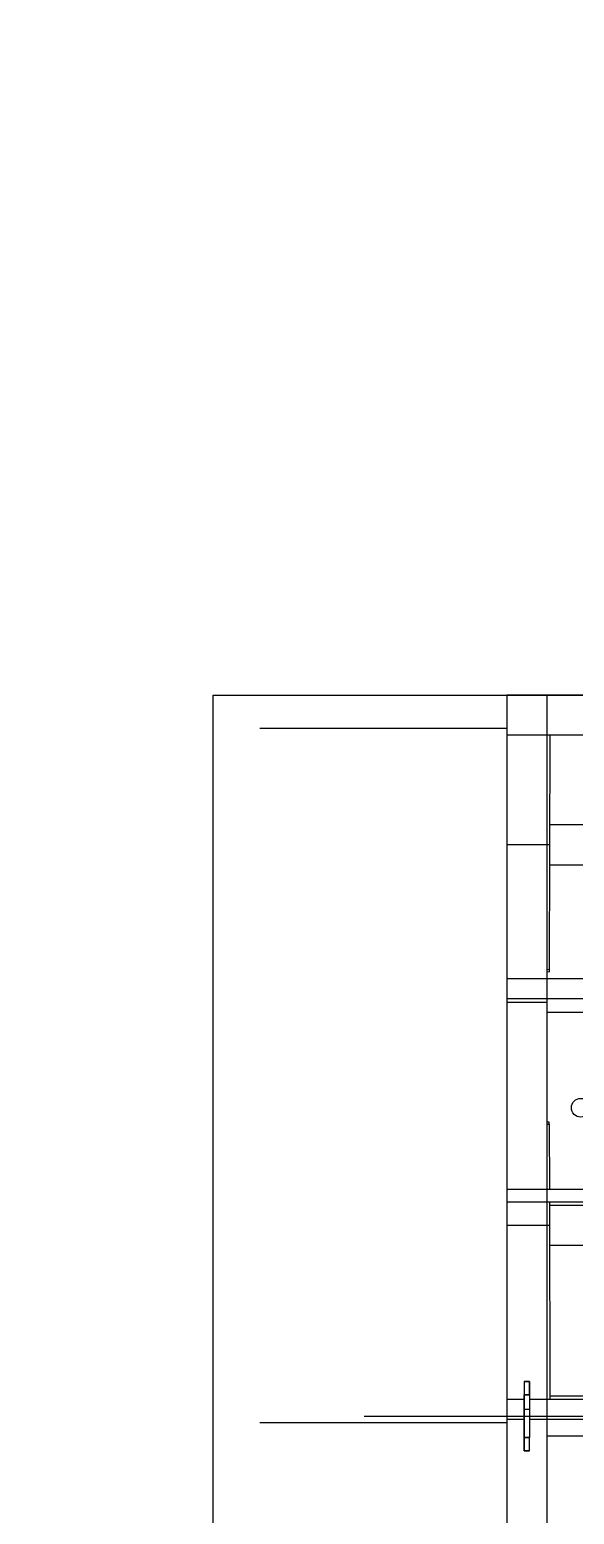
# Model space of a CAD drawing. Header units: inches. Extents: x 295136 to 296247, y 2627183 to 2627409.
# Drawn here: x 295225.21 to 295227.26, y 2627288.66 to 2627294.22 of the extents above; entities that cross this region are included whole.
import ezdxf

# ---------------------------------------------------------------- set-up
doc = ezdxf.new("R2010")
doc.units = ezdxf.units.IN
doc.header["$MEASUREMENT"] = 0
doc.layers.add('EQUIPMENT LAYOUT-EMBED 1_DWG$0$DwgTemplate', color=7, linetype='Continuous')
doc.layers.add('Layout', color=6, linetype='Continuous')

# ---------------------------------------------------------------- blocks, each defined once
blk = doc.blocks.new('A$C55974CAD')
at = {"layer": 'EQUIPMENT LAYOUT-EMBED 1_DWG$0$DwgTemplate', "color": 7, "lineweight": 25}
for p, q in [((0, 22.4), (61, 22.4)), ((61, 22.4), (61, 0))]:
    blk.add_line(p, q, dxfattribs=at)
at = {"layer": 'EQUIPMENT LAYOUT-EMBED 1_DWG$0$DwgTemplate', "color": 54, "lineweight": 25}
for p, q in [((58.275, 21.3), (58.275, 22.225)), ((60.875, 21.3), (60.875, 22.225)), ((61, 21.3), (55.464, 21.3)), ((61, 19.5), (61, 21.3))]:
    blk.add_line(p, q, dxfattribs=at)
at = {"layer": 'EQUIPMENT LAYOUT-EMBED 1_DWG$0$DwgTemplate', "color": 1, "lineweight": 25}
for p, q in [((58.3, 21.835), (58.3, 21.235)), ((58.2875, 21.235), (58.2875, 21.3)), ((58.3625, 21.235), (58.3625, 21.3)), ((59.101, 19.5), (59.101, 21.3)), ((59.149, 19.5), (59.149, 21.3)), ((59.8625, 20.38), (59.8625, 21.3)), ((59.9375, 20.38), (59.9375, 21.3)), ((60.85, 19.5), (60.85, 21.3)), ((58.3, 21.235), (58.3, 21.215)), ((61, 21.2391), (61, 21.2396)), ((61, 21.2396), (61, 21.2396)), ((61, 21.2391), (61, 21.2391)), ((61, 21.138), (61, 21.2391)), ((58.2875, 19.585), (58.2875, 21.215)), ((58.3, 21.215), (58.3, 20.615)), ((58.3625, 19.585), (58.3625, 21.215)), ((61, 21.15), (53, 21.15)), ((58.225, 20.9167), (58.225, 21.15)), ((59.101, 21.1405), (58.3625, 21.1392)), ((58.375, 20.9167), (58.375, 21.1392)), ((58.94, 21.1402), (58.94, 20.9167)), ((59.09, 21.1405), (59.09, 20.9167)), ((59.3937, 21.141), (59.149, 21.1406)), ((59.393, 21.15), (59.3937, 21.141)), ((59.3937, 21.141), (59.4013, 21.1415)), ((59.4013, 21.1415), (59.4006, 21.15)), ((59.8125, 21.15), (59.8125, 20.9167)), ((59.965, 21.15), (59.9642, 21.1405)), ((59.9642, 21.1405), (59.9717, 21.14)), ((59.9717, 21.14), (59.9725, 21.15)), ((59.9717, 21.14), (60.85, 21.1383)), ((60.365, 21.1393), (60.365, 20.65)), ((60.515, 21.139), (60.515, 20.65)), ((61, 21.138), (61, 21.138))]:
    blk.add_line(p, q, dxfattribs=at)
at = {"layer": 'EQUIPMENT LAYOUT-EMBED 1_DWG$0$DwgTemplate', "color": 9, "lineweight": 25}
for p, q in [((59.015, 21.3), (59.015, 21.1404)), ((59.85, 21.3), (59.85, 21.15)), ((60.44, 21.3), (60.44, 21.1391)), ((58.325, 21.215), (58.325, 21.235))]:
    blk.add_line(p, q, dxfattribs=at)
at = {"layer": 'EQUIPMENT LAYOUT-EMBED 1_DWG$0$DwgTemplate', "color": 5, "lineweight": 25}
for p, q in [((58.17, 21.235), (58.17, 21.215)), ((58.17, 21.215), (58.17, 21.235)), ((58.22, 21.235), (58.17, 21.235)), ((58.17, 21.235), (58.22, 21.235)), ((58.22, 21.215), (58.22, 21.235)), ((58.22, 21.235), (58.22, 21.215)), ((58.22, 21.235), (58.38, 21.235)), ((58.38, 21.235), (58.22, 21.235)), ((58.22, 21.215), (58.22, 21.235)), ((58.38, 21.235), (58.38, 21.215)), ((58.38, 21.215), (58.38, 21.235)), ((58.43, 21.235), (58.38, 21.235)), ((58.43, 21.235), (58.38, 21.235)), ((58.38, 21.215), (58.38, 21.235)), ((58.43, 21.215), (58.43, 21.235)), ((58.43, 21.235), (58.43, 21.215)), ((58.17, 21.215), (58.22, 21.215)), ((58.17, 21.215), (58.22, 21.215)), ((58.38, 21.215), (58.22, 21.215)), ((58.38, 21.215), (58.22, 21.215)), ((58.38, 21.215), (58.43, 21.215)), ((58.43, 21.215), (58.38, 21.215))]:
    blk.add_line(p, q, dxfattribs=at)
blk.add_circle((59.455, 21.0232), 0.035, dxfattribs=at)

msp = doc.modelspace()

# ---------------------------------------------------------------- linework, layer by layer
at = {"layer": 'Layout', "lineweight": -3}
msp.add_arc((295232.9027, 2627290.4075), 12, 86.22389, 180, dxfattribs=at)

# ---------------------------------------------------------------- block references
at = {"layer": 'Layout', "rotation": 90}
msp.add_blockref('A$C55974CAD', (295248.3027, 2627230.7321), dxfattribs=at)

doc.saveas('drawing.dxf')
